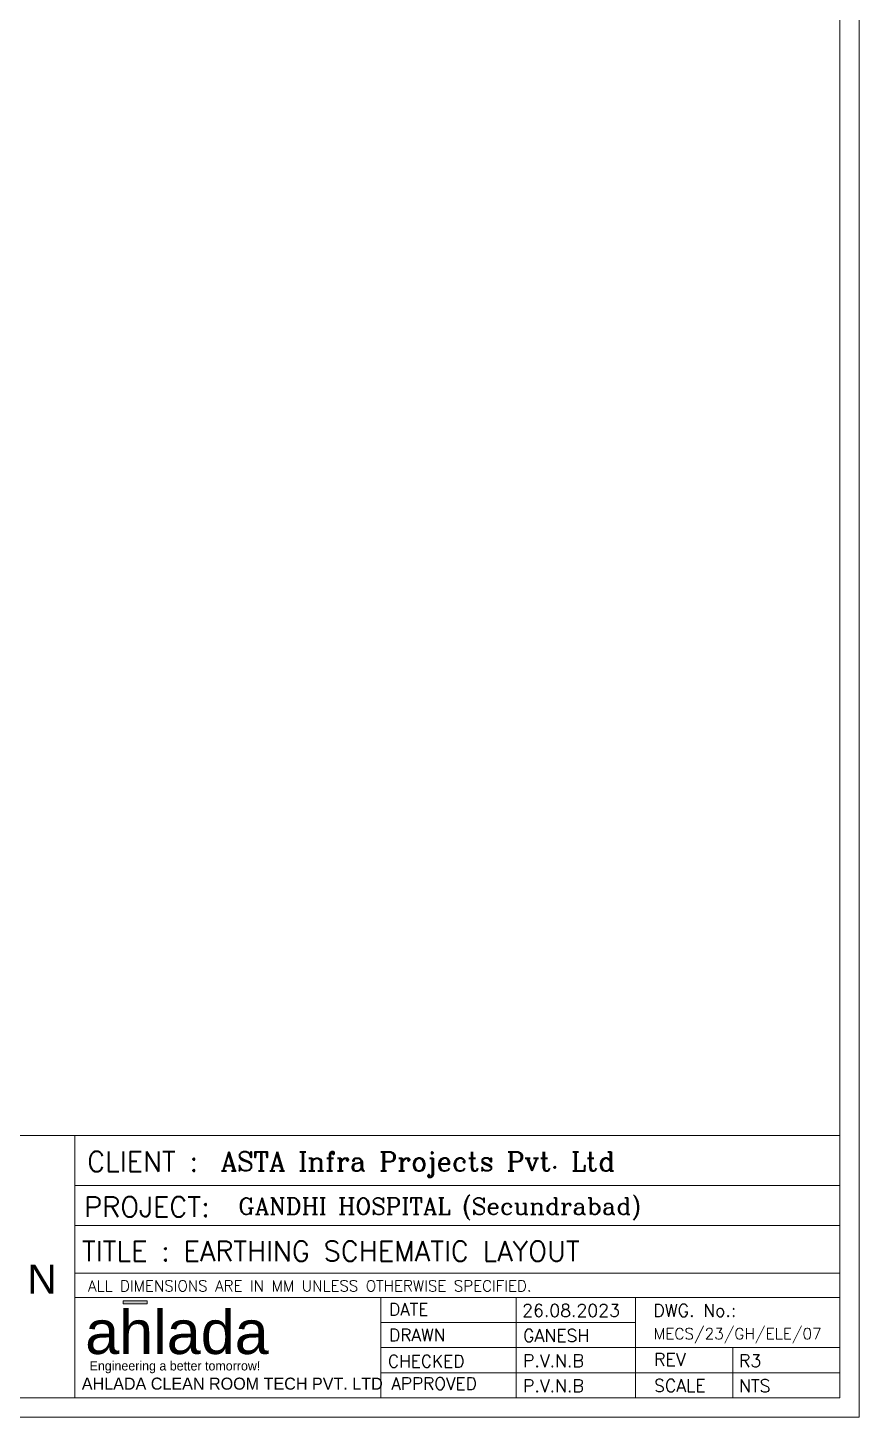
# Model space of a CAD drawing. Extents: x 3505867 to 4040009, y -660366 to -590408.
# Drawn here: x 3734417 to 3744332, y -625948 to -609377 of the extents above; entities that cross this region are included whole.
import ezdxf
from ezdxf.enums import TextEntityAlignment as Align

# ---------------------------------------------------------------- set-up
doc = ezdxf.new("R2010")
doc.units = 0
doc.header["$LTSCALE"] = 6
doc.header["$MEASUREMENT"] = 0
doc.layers.get('0').update_dxf_attribs({"linetype": 'CONTINUOUS', "lineweight": 0})
doc.layers.add('hatch', color=252, linetype='CONTINUOUS', lineweight=0)
doc.layers.add('TITLE', color=7, linetype='CONTINUOUS', lineweight=0)
doc.styles.add('ARIAL', font='arial.ttf')
doc.styles.add('FS-ARIAL', font='arial.ttf')
doc.styles.add('IRFAN', font='romans.shx')
doc.styles.add('RAGHAV', font='')
doc.styles.add('sudheer', font='romanc.shx')
doc.styles.get('RAGHAV').set_extended_font_data('Sakkal Majalla')

# ---------------------------------------------------------------- blocks, each defined once
blk = doc.blocks.new('Logo')
h = blk.add_hatch(color=134)
h.dxf.hatch_style = 1
h.paths.add_polyline_path([(7.31, 6.26), (4.47, 6.26), (4.47, 5.93), (7.31, 5.93)])
at = {"color": 134}
blk.add_lwpolyline([(4.47, 6.26), (7.31, 6.26), (7.31, 5.93), (4.47, 5.93)], close=True, dxfattribs=at)
at = {"color": 134, "style": 'FS-ARIAL'}
blk.add_text('ahlada', height=5.161, dxfattribs=at).set_placement((0, 0))
at = {"color": 8, "style": 'RAGHAV'}
blk.add_text('Engineering a better tomorrow!', height=1.0969, dxfattribs=at).set_placement((0.52, -1.94))

msp = doc.modelspace()

# ---------------------------------------------------------------- linework, layer by layer
for p, q in [((3744100.4, -622586.8), (3726961.9, -622586.8)), ((3734977, -625716.2), (3734977, -622586.8)), ((3744100.4, -623184.5), (3734977, -623184.5)), ((3744100.4, -623662.7), (3734977, -623662.7)), ((3738626, -625716.2), (3738626, -624519.8)), ((3740239.2, -625716.2), (3740239.2, -624519.8)), ((3741663, -624519.8), (3741663, -625716.2)), ((3741663, -624818.9), (3738626, -624818.9)), ((3738626, -625118.1), (3744100.4, -625118.1)), ((3742824.3, -625716.2), (3742824.3, -625118.1)), ((3744100.4, -625417.1), (3738626, -625417.1))]:
    msp.add_line(p, q)
at = {"lineweight": 9, "extrusion": (0, 0, -1)}
for p, q in [((3744100.4, -624228.7), (3734977, -624228.7)), ((3744100.4, -624519.8), (3734977, -624519.8))]:
    msp.add_line(p, q, dxfattribs=at)
at = {"color": 7}
msp.add_line((3744100.4, -625716.2), (3734977, -625716.2), dxfattribs=at)
for points in [[(3744332.2, -593936.6), (3744332.2, -625948), (3699251, -625948), (3699251, -593936.6)], [(3744100.4, -594168.4), (3744100.4, -625716.2), (3699482.8, -625716.2), (3699482.8, -594168.4)]]:
    msp.add_lwpolyline(points, close=True)
at = {"layer": 'hatch', "color": 7}
msp.add_line((3744100.4, -622586), (3744100.4, -625716.2), dxfattribs=at)

# ---------------------------------------------------------------- block references
at = {"xscale": 101.1023270725439, "yscale": 101.1023270725439, "zscale": 101.1023270725439}
msp.add_blockref('Logo', (3735101.2, -625194.4), dxfattribs=at)

# ---------------------------------------------------------------- texts
at = {"lineweight": 9}
for s, height, style, p in [('CLIENT :', 239.15, 'IRFAN', (3735124.2, -623017.5)), ('ASTA Infra Projects Pvt. Ltd', 227.189, 'sudheer', (3736718.5, -623011.3)), ('PROJECT:', 239.15, 'IRFAN', (3735089.2, -623559)), ('GANDHI HOSPITAL (Secundrabad)', 199.926, 'sudheer', (3736927.8, -623532.2))]:
    msp.add_text(s, height=height, dxfattribs=dict(at, style=style)).set_placement(p)
at = {"lineweight": 9, "extrusion": (0, 0, -1), "style": 'IRFAN', "text_generation_flag": 2}
for s, height, p in [('TITLE : EARTHING SCHEMATIC LAYOUT', 239.146, (-3735064.4, -624086.2)), ('ALL DIMENSIONS ARE IN MM UNLESS OTHERWISE SPECIFIED.', 131.025, (-3735134.9, -624447.4))]:
    msp.add_text(s, height=height, dxfattribs=at).set_placement(p)
at = {"color": 64, "style": 'sudheer'}
for s, p in [('DATE', (3738959.1, -624660.8)), ('DRAWN ', (3739111.8, -624968.5)), ('CHECKED', (3739168.2, -625280)), ('APPROVED', (3739261.5, -625546.6))]:
    msp.add_text(s, height=147.66, dxfattribs=at).set_placement(p, align=Align.MIDDLE_CENTER)
at = {"color": 6, "style": 'sudheer'}
for s, p in [('26.08.2023', (3740312.7, -624750.2)), ('GANESH', (3740323.2, -625050.1)), ('P.V.N.B', (3740323.2, -625349.3)), ('R3', (3742898.2, -625349.3)), ('P.V.N.B', (3740323.2, -625648.3)), ('NTS', (3742898.2, -625648.3))]:
    msp.add_text(s, height=151.11, dxfattribs=at).set_placement(p)
at = {"color": 64, "style": 'sudheer'}
for s, p in [('DWG. No.:', (3741875.9, -624750.2)), ('REV', (3741885.9, -625336.1)), ('SCALE', (3741885.9, -625646.5))]:
    msp.add_text(s, height=151.11, dxfattribs=at).set_placement(p)
at = {"color": 6, "style": 'sudheer'}
msp.add_text('MECS/23/GH/ELE/07', height=133.542, dxfattribs=at).set_placement((3742883.3, -625019.1), align=Align.CENTER)
at = {"color": 134, "style": 'RAGHAV'}
msp.add_text('AHLADA CLEAN ROOM TECH PVT. LTD', height=143.745, dxfattribs=at).set_placement((3735061, -625619.6))
at = {"layer": 'TITLE', "color": 5, "style": 'ARIAL'}
msp.add_text('N', height=346.8, rotation=180, dxfattribs=at).set_placement((3734760.8, -624126.9, 0))

doc.saveas('drawing.dxf')
